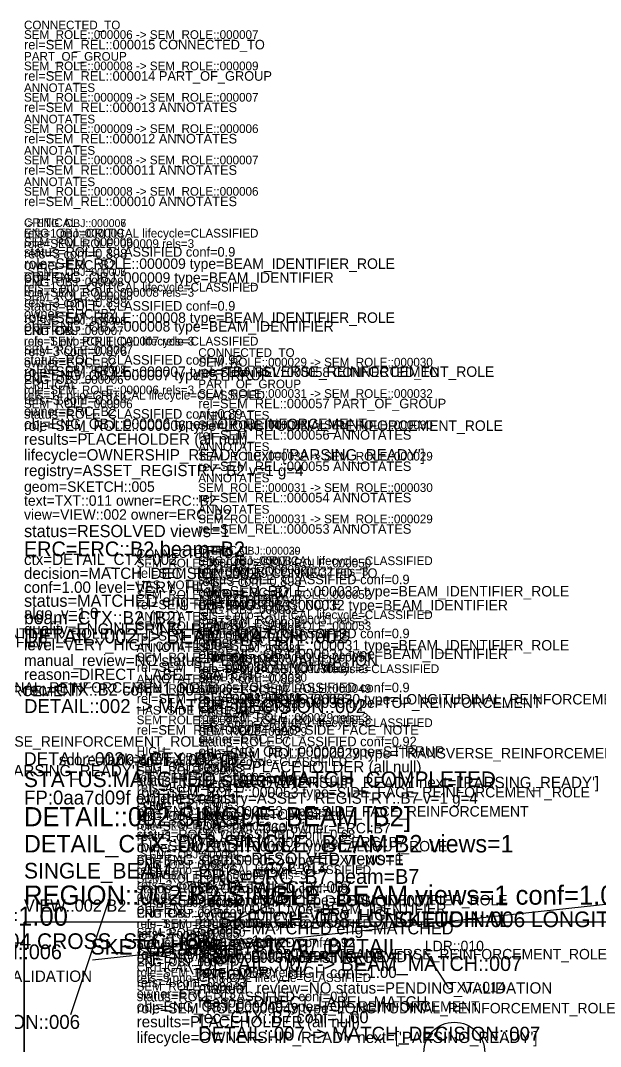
# Model space of a CAD drawing. Header units: metres. Extents: x -18153561 to 38075, y -8791963 to 32914.
# Drawn here: x 11954 to 18619, y 19928 to 31707 of the extents above; entities that cross this region are included whole.
import ezdxf

# ---------------------------------------------------------------- set-up
doc = ezdxf.new("R2010")
doc.units = ezdxf.units.M
for name, color, linetype in [('DEBUG_ALGORITHM_VERSION', 7, 'Continuous'), ('DEBUG_BEAM_MATCH', 7, 'Continuous'), ('DEBUG_CANDIDATE_RANK', 7, 'Continuous'), ('DEBUG_CANDIDATE_SCORE', 7, 'Continuous'), ('DEBUG_CONFIDENCE_LEVEL', 7, 'Continuous'), ('DEBUG_DECISION_QUALITY', 7, 'Continuous'), ('DEBUG_DECISION_REASON', 7, 'Continuous'), ('DEBUG_DETAIL_CONTEXT', 7, 'Continuous'), ('DEBUG_DETAIL_CONTEXT_BOUNDARY', 7, 'Continuous'), ('DEBUG_DETAIL_FINGERPRINT', 7, 'Continuous'), ('DEBUG_DETAIL_IDENTITY', 7, 'Continuous'), ('DEBUG_DETAIL_STATUS', 7, 'Continuous'), ('DEBUG_DETAIL_TYPE', 7, 'Continuous'), ('DEBUG_DETAIL_VIEWS', 7, 'Continuous'), ('DEBUG_ENGINEERING_ASSETS', 7, 'Continuous'), ('DEBUG_ENGINEERING_OBJECT', 7, 'Continuous'), ('DEBUG_ENGINEERING_RESULTS', 7, 'Continuous'), ('DEBUG_ERC', 7, 'Continuous'), ('DEBUG_ERC_LIFECYCLE', 7, 'Continuous'), ('DEBUG_MANUAL_REVIEW', 7, 'Continuous'), ('DEBUG_MATCH_CANDIDATES', 7, 'Continuous'), ('DEBUG_MATCH_DECISION', 7, 'Continuous'), ('DEBUG_MATCH_REFERENCE', 7, 'Continuous'), ('DEBUG_MATCH_STATUS', 7, 'Continuous'), ('DEBUG_OBJECT_CONFIDENCE', 7, 'Continuous'), ('DEBUG_OBJECT_GRAPH', 7, 'Continuous'), ('DEBUG_OBJECT_ID', 7, 'Continuous'), ('DEBUG_OBJECT_LINK', 7, 'Continuous'), ('DEBUG_OBJECT_TYPE', 7, 'Continuous'), ('DEBUG_OWNERSHIP', 7, 'Continuous'), ('DEBUG_OWNERSHIP_TEXT', 7, 'Continuous'), ('DEBUG_OWNERSHIP_VIEW', 7, 'Continuous'), ('DEBUG_REGION_BOUNDARY', 7, 'Continuous'), ('DEBUG_REGION_SEEDS', 7, 'Continuous'), ('DEBUG_REGION_WHITESPACE', 7, 'Continuous'), ('DEBUG_REINF_LEADERS', 7, 'Continuous'), ('DEBUG_REINF_REGIONS', 7, 'Continuous'), ('DEBUG_REINF_SKETCHES', 7, 'Continuous'), ('DEBUG_REINF_TEXT', 7, 'Continuous'), ('DEBUG_RELATIONSHIP_TYPE', 7, 'Continuous'), ('DEBUG_ROLE_ID', 7, 'Continuous'), ('DEBUG_ROLE_LINKS', 7, 'Continuous'), ('DEBUG_ROLE_PRIORITY', 7, 'Continuous'), ('DEBUG_ROLE_RELATIONSHIP', 7, 'Continuous'), ('DEBUG_ROLE_TYPE', 7, 'Continuous'), ('DEBUG_SEMANTIC_RELATIONSHIP', 7, 'Continuous'), ('DEBUG_SEMANTIC_ROLE', 7, 'Continuous'), ('DEBUG_VIEW_BOUNDARIES', 7, 'Continuous')]:
    doc.layers.add(name, color=color, linetype=linetype)

msp = doc.modelspace()

# ---------------------------------------------------------------- linework, layer by layer
at = {"layer": 'DEBUG_DETAIL_CONTEXT_BOUNDARY', "color": 200}
for points in [[(11994.4125, 15355.934), (19479.5375, 15355.934), (19479.5375, 21355.934), (11994.4125, 21355.934), (11994.4125, 15355.934)], [(5549.429, 15113.9585), (11994.4125, 15113.9585), (11994.4125, 21113.9585), (5549.429, 21113.9585), (5549.429, 15113.9585)]]:
    msp.add_lwpolyline(points, dxfattribs=at)
at = {"layer": 'DEBUG_REGION_BOUNDARY', "color": 30}
for points in [[(11994.4125, 15355.934), (19479.5375, 15355.934), (19479.5375, 21355.934), (11994.4125, 21355.934), (11994.4125, 15355.934)], [(5549.429, 15113.9585), (11994.4125, 15113.9585), (11994.4125, 21113.9585), (5549.429, 21113.9585), (5549.429, 15113.9585)]]:
    msp.add_lwpolyline(points, dxfattribs=at)
at = {"layer": 'DEBUG_REGION_SEEDS', "color": 2}
msp.add_circle((16939.396, 19855.934), 350, dxfattribs=at)
at = {"layer": 'DEBUG_REGION_WHITESPACE', "color": 1}
for p, q in [((11994.413, 15355.934), (11994.413, 21355.934)), ((11994.413, 15191.368), (11994.413, 21191.368)), ((11994.413, 15162.777), (11994.413, 21162.777)), ((11994.413, 15113.9585), (11994.413, 21113.9585))]:
    msp.add_line(p, q, dxfattribs=at)
at = {"layer": 'DEBUG_REINF_LEADERS', "color": 4}
for p, q in [((14693.578, 21622.63), (14792.618, 22022.63)), ((13836.368, 20972.63), (13935.408, 20759.856)), ((16601.502, 21021.258), (16868.391, 20603.397))]:
    msp.add_line(p, q, dxfattribs=at)
at = {"layer": 'DEBUG_REINF_REGIONS', "color": 1}
for points in [[(11994.4125, 15355.934), (19479.5375, 15355.934), (19479.5375, 21355.934), (11994.4125, 21355.934), (11994.4125, 15355.934)], [(5549.429, 15113.9585), (11994.4125, 15113.9585), (11994.4125, 21113.9585), (5549.429, 21113.9585), (5549.429, 15113.9585)]]:
    msp.add_lwpolyline(points, dxfattribs=at)
at = {"layer": 'DEBUG_REINF_SKETCHES', "color": 3}
for points in [[(12531.251, 20293.935), (12990.447, 21672.63)], [(12780.423, 20922.63), (19704.93, 21672.69)], [(13364.735, 20922.63), (15095.187, 21672.69)]]:
    msp.add_lwpolyline(points, dxfattribs=at)
at = {"layer": 'DEBUG_VIEW_BOUNDARIES', "color": 140}
for points in [[(11994.4125, 15355.934), (19479.5375, 15355.934), (19479.5375, 21355.934), (11994.4125, 21355.934), (11994.4125, 15355.934)], [(5549.429, 15113.9585), (11994.4125, 15113.9585), (11994.4125, 21113.9585), (5549.429, 21113.9585), (5549.429, 15113.9585)]]:
    msp.add_lwpolyline(points, dxfattribs=at)

# ---------------------------------------------------------------- texts
at = {"layer": 'DEBUG_ALGORITHM_VERSION', "color": 4}
for p in [(11994.4125, 24835.934), (13997.2335, 21074.7055)]:
    msp.add_text('algo_v=1.0', height=130, dxfattribs=at).set_placement(p)
at = {"layer": 'DEBUG_BEAM_MATCH', "color": 2}
for s, p in [('beam=CTX::B2 (B2)', (11994.4125, 24775.934)), ('beam=CTX::B7 (B7)', (13997.2335, 21014.7055))]:
    msp.add_text(s, height=150, dxfattribs=at).set_placement(p)
at = {"layer": 'DEBUG_BEAM_MATCH', "color": 3}
for s, p in [('DETAIL::002 -> BEAM_MATCH::002', (11994.4125, 24555.934)), ('DETAIL::006 -> BEAM_MATCH::006', (8708.4435, 20929.8575)), ('DETAIL::007 -> BEAM_MATCH::007', (13997.2335, 20794.7055))]:
    msp.add_text(s, height=170, dxfattribs=at).set_placement(p)
at = {"layer": 'DEBUG_CANDIDATE_RANK', "color": 4}
msp.add_text('rank=1', height=130, dxfattribs=at).set_placement((12894.4125, 23155.934))
at = {"layer": 'DEBUG_CANDIDATE_SCORE', "color": 3}
msp.add_text('score=1.00 conf=1.00', height=130, dxfattribs=at).set_placement((12394.4125, 23155.934))
at = {"layer": 'DEBUG_CONFIDENCE_LEVEL', "color": 5}
for p in [(11994.4125, 24475.934), (13997.2335, 20714.7055)]:
    msp.add_text('level=VERY_HIGH conf=1.00', height=130, dxfattribs=at).set_placement(p)
at = {"layer": 'DEBUG_DECISION_QUALITY', "color": 6}
for p in [(11994.4125, 24655.934), (13997.2335, 20894.7055)]:
    msp.add_text('quality=ENGINEERING_READY', height=130, dxfattribs=at).set_placement(p)
at = {"layer": 'DEBUG_DECISION_REASON', "color": 3}
for p in [(11994.4125, 24135.934), (13997.2335, 20374.7055)]:
    msp.add_text('reason=DIRECT_LABEL_MATCH', height=130, dxfattribs=at).set_placement(p)
at = {"layer": 'DEBUG_DETAIL_CONTEXT', "color": 6}
msp.add_text('DETAIL_CTX::002 SINGLE_BEAM B2 views=1', height=200, dxfattribs=at).set_placement((11994.4125, 22155.934))
at = {"layer": 'DEBUG_DETAIL_FINGERPRINT', "color": 3}
msp.add_text('FP:0aa7d09f entities=4', height=160, dxfattribs=at).set_placement((11994.4125, 22705.934))
at = {"layer": 'DEBUG_DETAIL_IDENTITY', "color": 2}
msp.add_text('DETAIL::002 SINGLE_BEAM [B2]', height=220, dxfattribs=at).set_placement((11994.4125, 22455.934))
at = {"layer": 'DEBUG_DETAIL_STATUS', "color": 1}
msp.add_text('STATUS:MATCHED state=MATCH_COMPLETED', height=180, dxfattribs=at).set_placement((11994.4125, 22905.934))
at = {"layer": 'DEBUG_DETAIL_TYPE', "color": 6}
msp.add_text('SINGLE_BEAM', height=180, dxfattribs=at).set_placement((11994.4125, 21855.934))
at = {"layer": 'DEBUG_DETAIL_VIEWS', "color": 5}
msp.add_text('VIEW::002 B2', height=140, dxfattribs=at).set_placement((11994.4125, 21475.934))
at = {"layer": 'DEBUG_ENGINEERING_ASSETS', "color": 3}
for s, p in [('registry=ASSET_REGISTRY::B2 v=1 g=4', (11994.4125, 26475.934)), ('registry=ASSET_REGISTRY::B7 v=1 g=4', (13997.2335, 22714.7055))]:
    msp.add_text(s, height=130, dxfattribs=at).set_placement(p)
at = {"layer": 'DEBUG_ENGINEERING_OBJECT', "color": 3}
for s, p in [('obj=ENG_OBJ::000009 type=BEAM_IDENTIFIER', (11994.4125, 28695.934)), ('obj=ENG_OBJ::000008 type=BEAM_IDENTIFIER', (11994.4125, 28135.934)), ('obj=ENG_OBJ::000007 type=STIRRUP', (11994.4125, 27575.934)), ('obj=ENG_OBJ::000006 type=TOP_REINFORCEMENT', (11994.4125, 27015.934)), ('obj=ENG_OBJ::000032 type=BEAM_IDENTIFIER', (13997.2335, 24934.7055)), ('obj=ENG_OBJ::000028 type=BEAM_IDENTIFIER', (8708.4435, 24509.8575)), ('obj=ENG_OBJ::000031 type=BEAM_IDENTIFIER', (13997.2335, 24374.7055)), ('obj=ENG_OBJ::000027 type=TOP_REINFORCEMENT', (8708.4435, 23949.8575)), ('obj=ENG_OBJ::000030 type=TOP_REINFORCEMENT', (13997.2335, 23814.7055)), ('obj=ENG_OBJ::000029 type=STIRRUP', (13997.2335, 23254.7055)), ('obj=ENG_OBJ::000053 type=SIDE_FACE_REINFORCEMENT', (13289.32, 22567.5565)), ('obj=ENG_OBJ::000052 type=TEXT_NOTE', (13289.32, 22007.5565)), ('obj=ENG_OBJ::000051 type=BEAM_IDENTIFIER', (13289.32, 21447.5565)), ('obj=ENG_OBJ::000050 type=STIRRUP', (13289.32, 20887.5565)), ('obj=ENG_OBJ::000049 type=TOP_REINFORCEMENT', (13289.32, 20327.5565))]:
    msp.add_text(s, height=120, dxfattribs=at).set_placement(p)
at = {"layer": 'DEBUG_ENGINEERING_RESULTS', "color": 8}
for p in [(11994.4125, 26835.934), (13997.2335, 23074.7055), (13289.32, 20147.5565)]:
    msp.add_text('results=PLACEHOLDER (all null)', height=130, dxfattribs=at).set_placement(p)
at = {"layer": 'DEBUG_ERC', "color": 2}
for p in [(11994.4125, 25775.934), (13997.2335, 22014.7055)]:
    msp.add_text('status=RESOLVED views=1', height=140, dxfattribs=at).set_placement(p)
at = {"layer": 'DEBUG_ERC', "color": 3}
for s, p in [('ERC=ERC::B2 beam=B2', (11994.4125, 25555.934)), ('ERC=ERC::B7 beam=B7', (13997.2335, 21794.7055))]:
    msp.add_text(s, height=170, dxfattribs=at).set_placement(p)
at = {"layer": 'DEBUG_ERC_LIFECYCLE', "color": 1}
for p in [(11994.4125, 26655.934), (8708.4435, 23029.8575), (13997.2335, 22894.7055), (13289.32, 19967.5565)]:
    msp.add_text("lifecycle=OWNERSHIP_READY next=['PARSING_READY']", height=130, dxfattribs=at).set_placement(p)
at = {"layer": 'DEBUG_MANUAL_REVIEW', "color": 1}
for p in [(11994.4125, 24295.934), (8708.4435, 20669.8575), (13997.2335, 20534.7055)]:
    msp.add_text('manual_review=NO status=PENDING_VALIDATION', height=130, dxfattribs=at).set_placement(p)
at = {"layer": 'DEBUG_MATCH_CANDIDATES', "color": 5}
msp.add_text('DETAIL::002 -> CTX::B2 (B2)', height=150, dxfattribs=at).set_placement((11994.4125, 23155.934))
at = {"layer": 'DEBUG_MATCH_DECISION', "color": 2}
for s, p in [('rec=CTX::B2 conf=1.00', (11994.4125, 23955.934)), ('rec=CTX::B7 conf=1.00', (13997.2335, 20194.7055))]:
    msp.add_text(s, height=140, dxfattribs=at).set_placement(p)
at = {"layer": 'DEBUG_MATCH_DECISION', "color": 6}
for s, p in [('DETAIL::002 -> MATCH_DECISION::002', (11994.4125, 23755.934)), ('DETAIL::006 -> MATCH_DECISION::006', (8708.4435, 20129.8575)), ('DETAIL::007 -> MATCH_DECISION::007', (13997.2335, 19994.7055))]:
    msp.add_text(s, height=160, dxfattribs=at).set_placement(p)
at = {"layer": 'DEBUG_MATCH_REFERENCE', "color": 1}
for s, p in [('ctx=DETAIL_CTX::002', (11994.4125, 25455.934)), ('ctx=DETAIL_CTX::007', (13997.2335, 21694.7055))]:
    msp.add_text(s, height=130, dxfattribs=at).set_placement(p)
at = {"layer": 'DEBUG_MATCH_REFERENCE', "color": 4}
for s, p in [('decision=MATCH_DECISION::002', (11994.4125, 25295.934)), ('decision=MATCH_DECISION::007', (13997.2335, 21534.7055))]:
    msp.add_text(s, height=130, dxfattribs=at).set_placement(p)
at = {"layer": 'DEBUG_MATCH_STATUS', "color": 5}
for p in [(11994.4125, 25135.934), (13997.2335, 21374.7055)]:
    msp.add_text('conf=1.00 level=VERY_HIGH', height=130, dxfattribs=at).set_placement(p)
at = {"layer": 'DEBUG_MATCH_STATUS', "color": 6}
for p in [(11994.4125, 24975.934), (13997.2335, 21214.7055)]:
    msp.add_text('status=MATCHED eng=MATCHED', height=140, dxfattribs=at).set_placement(p)
at = {"layer": 'DEBUG_OBJECT_CONFIDENCE', "color": 2}
for s, p in [('refs=3 conf=0.898', (11994.4125, 28975.934)), ('refs=3 conf=0.898', (11994.4125, 28415.934)), ('refs=3 conf=0.876', (11994.4125, 27855.934)), ('refs=3 conf=0.864', (11994.4125, 27295.934)), ('refs=3 conf=0.898', (13997.2335, 25214.7055)), ('refs=3 conf=0.898', (13997.2335, 24654.7055)), ('refs=3 conf=0.868', (13997.2335, 24094.7055)), ('refs=3 conf=0.876', (13997.2335, 23534.7055)), ('refs=4 conf=0.8417', (13289.32, 22847.5565)), ('refs=1 conf=0.7033', (13289.32, 22287.5565)), ('refs=3 conf=0.912', (13289.32, 21727.5565)), ('refs=2 conf=0.865', (13289.32, 21167.5565)), ('refs=4 conf=0.8333', (13289.32, 20607.5565))]:
    msp.add_text(s, height=110, dxfattribs=at).set_placement(p)
at = {"layer": 'DEBUG_OBJECT_GRAPH', "color": 6}
for s, p in [('-> ENG_OBJ::000006', (11994.4125, 29335.934)), ('-> ENG_OBJ::000007', (11994.4125, 29335.934)), ('-> ENG_OBJ::000006', (11994.4125, 28775.934)), ('-> ENG_OBJ::000007', (11994.4125, 28775.934)), ('-> ENG_OBJ::000006', (11994.4125, 28215.934)), ('-> ENG_OBJ::000008', (11994.4125, 28215.934)), ('-> ENG_OBJ::000007', (11994.4125, 27655.934)), ('-> ENG_OBJ::000008', (11994.4125, 27655.934)), ('-> ENG_OBJ::000029', (13997.2335, 25574.7055)), ('-> ENG_OBJ::000030', (13997.2335, 25574.7055)), ('-> ENG_OBJ::000029', (13997.2335, 25014.7055)), ('-> ENG_OBJ::000030', (13997.2335, 25014.7055)), ('-> ENG_OBJ::000029', (13997.2335, 24454.7055)), ('-> ENG_OBJ::000031', (13997.2335, 24454.7055)), ('-> ENG_OBJ::000030', (13997.2335, 23894.7055)), ('-> ENG_OBJ::000031', (13997.2335, 23894.7055)), ('-> ENG_OBJ::000049', (13289.32, 23207.5565)), ('-> ENG_OBJ::000051', (13289.32, 23207.5565)), ('-> ENG_OBJ::000053', (13289.32, 22647.5565)), ('-> ENG_OBJ::000049', (13289.32, 22087.5565)), ('-> ENG_OBJ::000050', (13289.32, 22087.5565)), ('-> ENG_OBJ::000049', (13289.32, 21527.5565)), ('-> ENG_OBJ::000051', (13289.32, 21527.5565)), ('-> ENG_OBJ::000050', (13289.32, 20967.5565)), ('-> ENG_OBJ::000051', (13289.32, 20967.5565))]:
    msp.add_text(s, height=90, dxfattribs=at).set_placement(p)
at = {"layer": 'DEBUG_OBJECT_ID', "color": 2}
for s, p in [('ENG_OBJ::000009', (11994.4125, 29215.934)), ('ENG_OBJ::000008', (11994.4125, 28655.934)), ('ENG_OBJ::000007', (11994.4125, 28095.934)), ('ENG_OBJ::000006', (11994.4125, 27535.934)), ('ENG_OBJ::000032', (13997.2335, 25454.7055)), ('ENG_OBJ::000031', (13997.2335, 24894.7055)), ('ENG_OBJ::000030', (13997.2335, 24334.7055)), ('ENG_OBJ::000029', (13997.2335, 23774.7055)), ('ENG_OBJ::000053', (13289.32, 23087.5565)), ('ENG_OBJ::000052', (13289.32, 22527.5565)), ('ENG_OBJ::000051', (13289.32, 21967.5565)), ('ENG_OBJ::000050', (13289.32, 21407.5565)), ('ENG_OBJ::000049', (13289.32, 20847.5565))]:
    msp.add_text(s, height=100, dxfattribs=at).set_placement(p)
at = {"layer": 'DEBUG_OBJECT_LINK', "color": 4}
for s, p in [('role=SEM_ROLE::000009 rels=3', (11994.4125, 29095.934)), ('role=SEM_ROLE::000008 rels=3', (11994.4125, 28535.934)), ('role=SEM_ROLE::000007 rels=3', (11994.4125, 27975.934)), ('role=SEM_ROLE::000006 rels=3', (11994.4125, 27415.934)), ('role=SEM_ROLE::000032 rels=3', (13997.2335, 25334.7055)), ('role=SEM_ROLE::000031 rels=3', (13997.2335, 24774.7055)), ('role=SEM_ROLE::000030 rels=3', (13997.2335, 24214.7055)), ('role=SEM_ROLE::000029 rels=3', (13997.2335, 23654.7055)), ('role=SEM_ROLE::000053 rels=4', (13289.32, 22967.5565)), ('role=SEM_ROLE::000052 rels=1', (13289.32, 22407.5565)), ('role=SEM_ROLE::000051 rels=3', (13289.32, 21847.5565)), ('role=SEM_ROLE::000050 rels=2', (13289.32, 21287.5565)), ('role=SEM_ROLE::000049 rels=4', (13289.32, 20727.5565))]:
    msp.add_text(s, height=100, dxfattribs=at).set_placement(p)
at = {"layer": 'DEBUG_OBJECT_TYPE', "color": 5}
for s, p in [('owner=ERC::B2', (11994.4125, 28845.934)), ('owner=ERC::B2', (11994.4125, 28285.934)), ('owner=ERC::B2', (11994.4125, 27725.934)), ('owner=ERC::B2', (11994.4125, 27165.934)), ('owner=ERC::B7', (13997.2335, 25084.7055)), ('owner=ERC::B7', (13997.2335, 24524.7055)), ('owner=ERC::B7', (13997.2335, 23964.7055)), ('owner=ERC::B7', (13997.2335, 23404.7055)), ('owner=ERC::B13', (13289.32, 22717.5565)), ('owner=ERC::B13', (13289.32, 22157.5565)), ('owner=ERC::B13', (13289.32, 21597.5565)), ('owner=ERC::B13', (13289.32, 21037.5565)), ('owner=ERC::B13', (13289.32, 20477.5565))]:
    msp.add_text(s, height=110, dxfattribs=at).set_placement(p)
at = {"layer": 'DEBUG_OWNERSHIP', "color": 4}
for s, p in [('geom=SKETCH::005', (11994.4125, 26295.934)), ('geom=SKETCH::027', (13997.2335, 22534.7055))]:
    msp.add_text(s, height=120, dxfattribs=at).set_placement(p)
at = {"layer": 'DEBUG_OWNERSHIP_TEXT', "color": 6}
for s, p in [('text=TXT::011 owner=ERC::B2', (11994.4125, 26135.934)), ('text=TXT::060 owner=ERC::B7', (13997.2335, 22374.7055))]:
    msp.add_text(s, height=120, dxfattribs=at).set_placement(p)
at = {"layer": 'DEBUG_OWNERSHIP_VIEW', "color": 5}
for s, p in [('view=VIEW::002 owner=ERC::B2', (11994.4125, 25975.934)), ('view=VIEW::008 owner=ERC::B7', (13997.2335, 22214.7055))]:
    msp.add_text(s, height=120, dxfattribs=at).set_placement(p)
at = {"layer": 'DEBUG_REINF_LEADERS', "color": 4}
for s, p in [('LDR::009', (14693.578, 21622.63)), ('LDR::008', (13836.368, 20972.63)), ('LDR::010', (16601.502, 21021.258))]:
    msp.add_text(s, height=120, dxfattribs=at).set_placement(p)
at = {"layer": 'DEBUG_REINF_REGIONS', "color": 1}
for s, p in [('REGION::002 B2 SINGLE_BEAM views=1 conf=1.00', (11994.4125, 21555.934)), ('REGION::001 B1 SINGLE_BEAM views=1 conf=1.00', (5549.429, 21313.9585))]:
    msp.add_text(s, height=220, dxfattribs=at).set_placement(p)
at = {"layer": 'DEBUG_REINF_SKETCHES', "color": 3}
for s, p in [('SKETCH::008 LONGITUDINAL', (14229.961, 21297.66)), ('SKETCH::006 LONGITUDINAL', (16242.6765, 21297.66)), ('SKETCH::004 CROSS_SECTION', (10565.5385, 21047.094)), ('SKETCH::007 TYPICAL_DETAIL', (12760.849, 20983.2825))]:
    msp.add_text(s, height=180, dxfattribs=at).set_placement(p)
at = {"layer": 'DEBUG_REINF_TEXT', "color": 2}
for s, p in [('TXT::013', (14797.618, 21925.426)), ('TXT::012', (13940.408, 20697.356)), ('TXT::014', (16868.391, 20549.71))]:
    msp.add_text(s, height=120, dxfattribs=at).set_placement(p)
at = {"layer": 'DEBUG_RELATIONSHIP_TYPE', "color": 6}
for s, p in [('CONNECTED_TO', (11994.4125, 31605.934)), ('PART_OF_GROUP', (11994.4125, 31245.934)), ('ANNOTATES', (11994.4125, 30885.934)), ('ANNOTATES', (11994.4125, 30525.934)), ('ANNOTATES', (11994.4125, 30165.934)), ('ANNOTATES', (11994.4125, 29805.934)), ('CONNECTED_TO', (13997.2335, 27844.7055)), ('PART_OF_GROUP', (13997.2335, 27484.7055)), ('ANNOTATES', (13997.2335, 27124.7055)), ('ANNOTATES', (13997.2335, 26764.7055)), ('ANNOTATES', (13997.2335, 26404.7055)), ('ANNOTATES', (13997.2335, 26044.7055)), ('CONNECTED_TO', (13289.32, 25537.5565)), ('HAS_NOTE', (13289.32, 25177.5565)), ('ANNOTATES', (13289.32, 24817.5565)), ('ANNOTATES', (13289.32, 24457.5565)), ('ANNOTATES', (13289.32, 24097.5565)), ('HAS_SIDE_FACE_NOTE', (13289.32, 23737.5565))]:
    msp.add_text(s, height=100, dxfattribs=at).set_placement(p)
at = {"layer": 'DEBUG_ROLE_ID', "color": 2}
for s, p in [('SEM_ROLE::000009', (11994.4125, 29115.934)), ('SEM_ROLE::000008', (11994.4125, 28495.934)), ('SEM_ROLE::000007', (11994.4125, 27875.934)), ('SEM_ROLE::000006', (11994.4125, 27255.934)), ('SEM_ROLE::000032', (13997.2335, 25354.7055)), ('SEM_ROLE::000031', (13997.2335, 24734.7055)), ('SEM_ROLE::000030', (13997.2335, 24114.7055)), ('SEM_ROLE::000029', (13997.2335, 23494.7055)), ('SEM_ROLE::000053', (13289.32, 23047.5565)), ('SEM_ROLE::000052', (13289.32, 22427.5565)), ('SEM_ROLE::000051', (13289.32, 21807.5565)), ('SEM_ROLE::000050', (13289.32, 21187.5565)), ('SEM_ROLE::000049', (13289.32, 20567.5565))]:
    msp.add_text(s, height=100, dxfattribs=at).set_placement(p)
at = {"layer": 'DEBUG_ROLE_LINKS', "color": 5}
for s, p in [('SEM_ROLE::000006 -> SEM_ROLE::000007', (11994.4125, 31495.934)), ('SEM_ROLE::000008 -> SEM_ROLE::000009', (11994.4125, 31135.934)), ('SEM_ROLE::000009 -> SEM_ROLE::000007', (11994.4125, 30775.934)), ('SEM_ROLE::000009 -> SEM_ROLE::000006', (11994.4125, 30415.934)), ('SEM_ROLE::000008 -> SEM_ROLE::000007', (11994.4125, 30055.934)), ('SEM_ROLE::000008 -> SEM_ROLE::000006', (11994.4125, 29695.934)), ('SEM_ROLE::000029 -> SEM_ROLE::000030', (13997.2335, 27734.7055)), ('SEM_ROLE::000031 -> SEM_ROLE::000032', (13997.2335, 27374.7055)), ('SEM_ROLE::000032 -> SEM_ROLE::000030', (13997.2335, 27014.7055)), ('SEM_ROLE::000032 -> SEM_ROLE::000029', (13997.2335, 26654.7055)), ('SEM_ROLE::000031 -> SEM_ROLE::000030', (13997.2335, 26294.7055)), ('SEM_ROLE::000031 -> SEM_ROLE::000029', (13997.2335, 25934.7055)), ('SEM_ROLE::000049 -> SEM_ROLE::000050', (13289.32, 25427.5565)), ('SEM_ROLE::000053 -> SEM_ROLE::000052', (13289.32, 25067.5565)), ('SEM_ROLE::000051 -> SEM_ROLE::000053', (13289.32, 24707.5565)), ('SEM_ROLE::000051 -> SEM_ROLE::000050', (13289.32, 24347.5565)), ('SEM_ROLE::000051 -> SEM_ROLE::000049', (13289.32, 23987.5565)), ('SEM_ROLE::000049 -> SEM_ROLE::000053', (13289.32, 23627.5565))]:
    msp.add_text(s, height=100, dxfattribs=at).set_placement(p)
at = {"layer": 'DEBUG_ROLE_PRIORITY', "color": 3}
for s, p in [('CRITICAL', (11994.4125, 29335.934)), ('CRITICAL', (11994.4125, 28715.934)), ('CRITICAL', (11994.4125, 28095.934)), ('CRITICAL', (11994.4125, 27475.934)), ('CRITICAL', (13997.2335, 25574.7055)), ('CRITICAL', (13997.2335, 24954.7055)), ('CRITICAL', (13997.2335, 24334.7055)), ('CRITICAL', (13997.2335, 23714.7055)), ('HIGH', (13289.32, 23267.5565)), ('LOW', (13289.32, 22647.5565)), ('CRITICAL', (13289.32, 22027.5565)), ('CRITICAL', (13289.32, 21407.5565)), ('CRITICAL', (13289.32, 20787.5565))]:
    msp.add_text(s, height=100, dxfattribs=at).set_placement(p)
at = {"layer": 'DEBUG_ROLE_RELATIONSHIP', "color": 3}
for s, p in [('refs=1 prio=CRITICAL lifecycle=CLASSIFIED', (11994.4125, 29215.934)), ('refs=1 prio=CRITICAL lifecycle=CLASSIFIED', (11994.4125, 28595.934)), ('refs=1 prio=CRITICAL lifecycle=CLASSIFIED', (11994.4125, 27975.934)), ('refs=14 prio=CRITICAL lifecycle=CLASSIFIED', (11994.4125, 27355.934)), ('refs=1 prio=CRITICAL lifecycle=CLASSIFIED', (13997.2335, 25454.7055)), ('refs=1 prio=CRITICAL lifecycle=CLASSIFIED', (13997.2335, 24834.7055)), ('refs=10 prio=CRITICAL lifecycle=CLASSIFIED', (13997.2335, 24214.7055)), ('refs=2 prio=CRITICAL lifecycle=CLASSIFIED', (13997.2335, 23594.7055)), ('refs=1 prio=HIGH lifecycle=CLASSIFIED', (13289.32, 23147.5565)), ('refs=4 prio=LOW lifecycle=CLASSIFIED', (13289.32, 22527.5565)), ('refs=1 prio=CRITICAL lifecycle=CLASSIFIED', (13289.32, 21907.5565)), ('refs=1 prio=CRITICAL lifecycle=CLASSIFIED', (13289.32, 21287.5565)), ('refs=9 prio=CRITICAL lifecycle=CLASSIFIED', (13289.32, 20667.5565))]:
    msp.add_text(s, height=100, dxfattribs=at).set_placement(p)
at = {"layer": 'DEBUG_ROLE_TYPE', "color": 6}
for s, p in [('status=ROLE_CLASSIFIED conf=0.9', (11994.4125, 28995.934)), ('status=ROLE_CLASSIFIED conf=0.9', (11994.4125, 28375.934)), ('status=ROLE_CLASSIFIED conf=0.92', (11994.4125, 27755.934)), ('status=ROLE_CLASSIFIED conf=0.89', (11994.4125, 27135.934)), ('status=ROLE_CLASSIFIED conf=0.9', (13997.2335, 25234.7055)), ('status=ROLE_CLASSIFIED conf=0.9', (13997.2335, 24614.7055)), ('status=ROLE_CLASSIFIED conf=0.9', (13997.2335, 23994.7055)), ('status=ROLE_CLASSIFIED conf=0.92', (13997.2335, 23374.7055)), ('status=ROLE_CLASSIFIED conf=0.9', (13289.32, 22927.5565)), ('status=ROLE_CLASSIFIED conf=0.68', (13289.32, 22307.5565)), ('status=ROLE_CLASSIFIED conf=0.9', (13289.32, 21687.5565)), ('status=ROLE_CLASSIFIED conf=0.92', (13289.32, 21067.5565)), ('status=ROLE_CLASSIFIED conf=0.9', (13289.32, 20447.5565))]:
    msp.add_text(s, height=110, dxfattribs=at).set_placement(p)
at = {"layer": 'DEBUG_SEMANTIC_RELATIONSHIP', "color": 1}
for s, p in [('rel=SEM_REL::000015 CONNECTED_TO', (11994.4125, 31375.934)), ('rel=SEM_REL::000014 PART_OF_GROUP', (11994.4125, 31015.934)), ('rel=SEM_REL::000013 ANNOTATES', (11994.4125, 30655.934)), ('rel=SEM_REL::000012 ANNOTATES', (11994.4125, 30295.934)), ('rel=SEM_REL::000011 ANNOTATES', (11994.4125, 29935.934)), ('rel=SEM_REL::000010 ANNOTATES', (11994.4125, 29575.934)), ('rel=SEM_REL::000058 CONNECTED_TO', (13997.2335, 27614.7055)), ('rel=SEM_REL::000057 PART_OF_GROUP', (13997.2335, 27254.7055)), ('rel=SEM_REL::000056 ANNOTATES', (13997.2335, 26894.7055)), ('rel=SEM_REL::000055 ANNOTATES', (13997.2335, 26534.7055)), ('rel=SEM_REL::000054 ANNOTATES', (13997.2335, 26174.7055)), ('rel=SEM_REL::000053 ANNOTATES', (13997.2335, 25814.7055)), ('rel=SEM_REL::000089 CONNECTED_TO', (13289.32, 25307.5565)), ('rel=SEM_REL::000088 HAS_NOTE', (13289.32, 24947.5565)), ('rel=SEM_REL::000087 ANNOTATES', (13289.32, 24587.5565)), ('rel=SEM_REL::000086 ANNOTATES', (13289.32, 24227.5565)), ('rel=SEM_REL::000085 ANNOTATES', (13289.32, 23867.5565)), ('rel=SEM_REL::000084 HAS_SIDE_FACE_NOTE', (13289.32, 23507.5565))]:
    msp.add_text(s, height=110, dxfattribs=at).set_placement(p)
at = {"layer": 'DEBUG_SEMANTIC_ROLE', "color": 4}
for s, p in [('role=SEM_ROLE::000009 type=BEAM_IDENTIFIER_ROLE', (11994.4125, 28855.934)), ('role=SEM_ROLE::000008 type=BEAM_IDENTIFIER_ROLE', (11994.4125, 28235.934)), ('role=SEM_ROLE::000007 type=TRANSVERSE_REINFORCEMENT_ROLE', (11994.4125, 27615.934)), ('role=SEM_ROLE::000006 type=LONGITUDINAL_REINFORCEMENT_ROLE', (11994.4125, 26995.934)), ('role=SEM_ROLE::000032 type=BEAM_IDENTIFIER_ROLE', (13997.2335, 25094.7055)), ('role=SEM_ROLE::000028 type=BEAM_IDENTIFIER_ROLE', (8708.4435, 24609.8575)), ('role=SEM_ROLE::000031 type=BEAM_IDENTIFIER_ROLE', (13997.2335, 24474.7055)), ('role=SEM_ROLE::000027 type=LONGITUDINAL_REINFORCEMENT_ROLE', (8708.4435, 23989.8575)), ('role=SEM_ROLE::000030 type=LONGITUDINAL_REINFORCEMENT_ROLE', (13997.2335, 23854.7055)), ('role=SEM_ROLE::000026 type=TRANSVERSE_REINFORCEMENT_ROLE', (8708.4435, 23369.8575)), ('role=SEM_ROLE::000029 type=TRANSVERSE_REINFORCEMENT_ROLE', (13997.2335, 23234.7055)), ('role=SEM_ROLE::000053 type=SIDE_FACE_REINFORCEMENT_ROLE', (13289.32, 22787.5565)), ('role=SEM_ROLE::000052 type=CALLOUT_ROLE', (13289.32, 22167.5565)), ('role=SEM_ROLE::000051 type=BEAM_IDENTIFIER_ROLE', (13289.32, 21547.5565)), ('role=SEM_ROLE::000050 type=TRANSVERSE_REINFORCEMENT_ROLE', (13289.32, 20927.5565)), ('role=SEM_ROLE::000049 type=LONGITUDINAL_REINFORCEMENT_ROLE', (13289.32, 20307.5565))]:
    msp.add_text(s, height=120, dxfattribs=at).set_placement(p)

doc.saveas('drawing.dxf')
